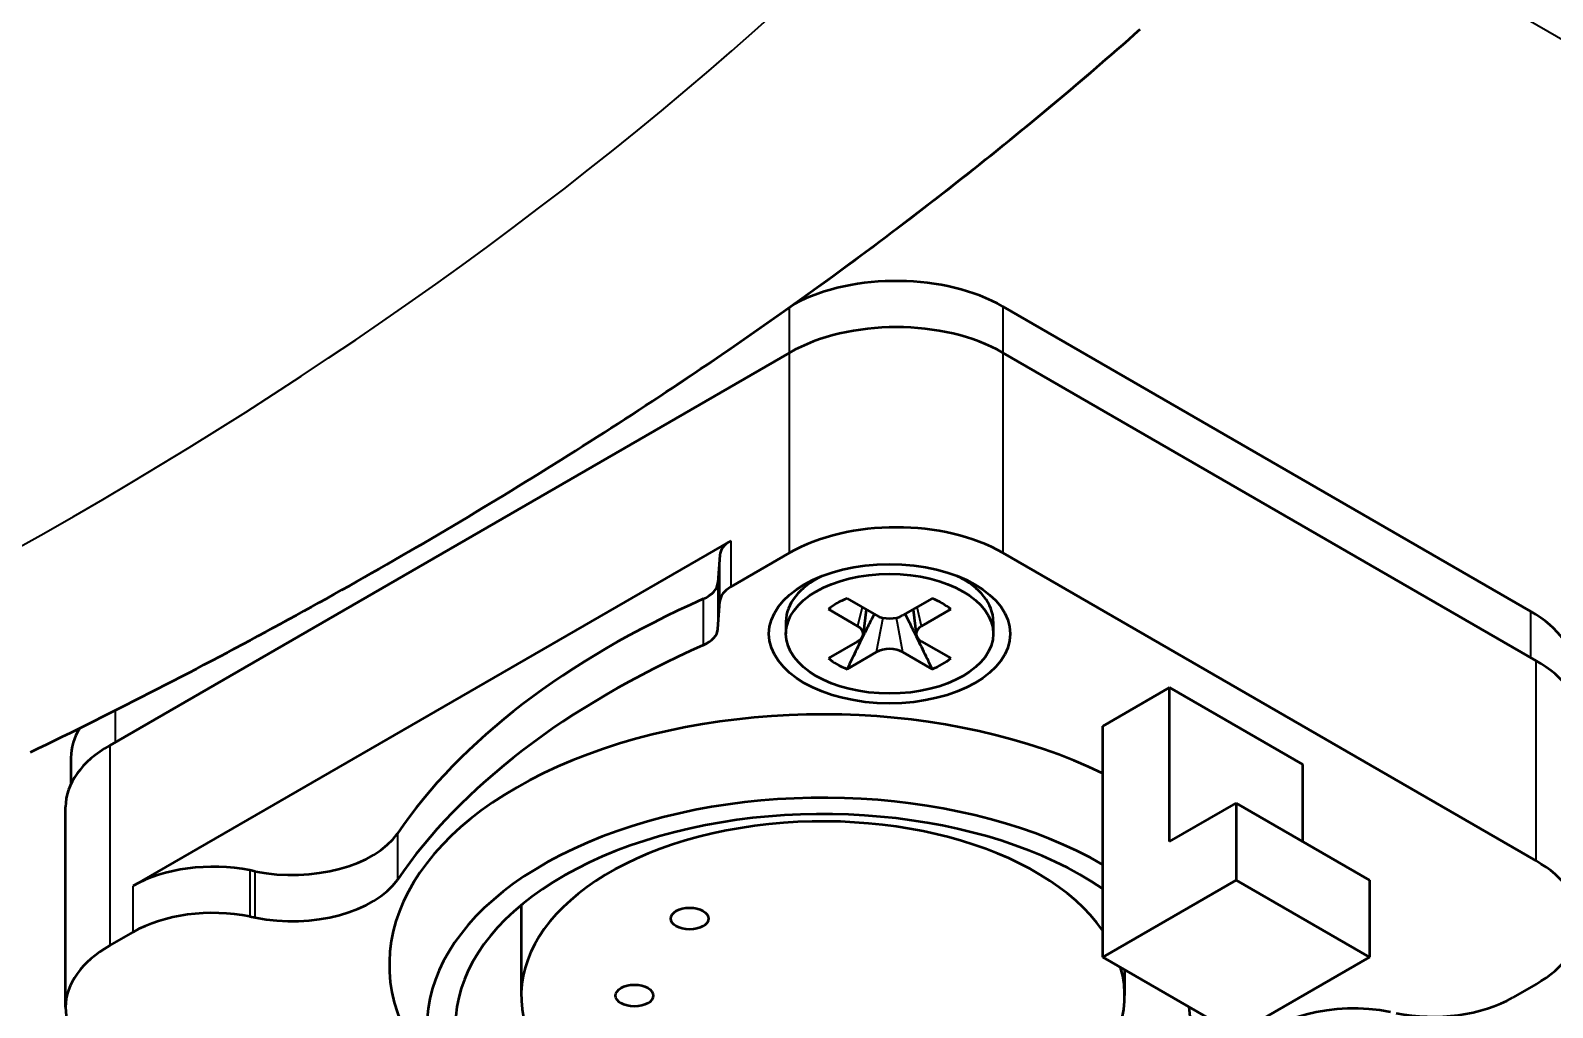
# Model space of a CAD drawing. Header units: millimetres. Extents: x 0 to 3000, y 0 to 3000.
# Drawn here: x 2462.48 to 2502.84, y 585.51 to 611.42 of the extents above; entities that cross this region are included whole.
import ezdxf

# ---------------------------------------------------------------- set-up
doc = ezdxf.new("R2010")
doc.units = ezdxf.units.MM
doc.layers.add('Visible (ANSI)', color=7, linetype='Continuous', lineweight=50)
doc.layers.add('Visible Narrow (ANSI)', color=7, linetype='Continuous', lineweight=35)

msp = doc.modelspace()

# ---------------------------------------------------------------- linework, layer by layer
at = {"layer": 'Visible (ANSI)'}
for p, q in [((2502.2677, 596.0131), (2488.267, 604.0964)), ((2464.5789, 592.4613), (2482.6101, 602.8716)), ((2488.267, 602.8716), (2502.4091, 594.7067)), ((2481.0491, 597.8879), (2465.1983, 588.7364)), ((2480.7569, 597.5011), (2480.7104, 596.7797)), ((2481.0491, 596.6632), (2482.6101, 597.5644)), ((2488.267, 597.5644), (2502.4091, 589.3995)), ((2483.4328, 596.9371), (2483.3172, 596.8704)), ((2487.0907, 596.9371), (2487.2063, 596.8704)), ((2480.7104, 595.5549), (2480.7569, 596.2764)), ((2484.1334, 596.3584), (2484.9082, 595.911)), ((2486.3901, 596.3584), (2485.6153, 595.911)), ((2483.6384, 596.0726), (2484.4132, 595.6252)), ((2484.6403, 596.0657), (2484.5609, 595.4018)), ((2485.8832, 596.0657), (2485.9626, 595.4018)), ((2486.8851, 596.0726), (2486.1103, 595.6252)), ((2482.5118, 595.7477), (2482.5118, 595.4211)), ((2488.0118, 595.7477), (2488.0118, 595.4211)), ((2484.4132, 595.217), (2483.6384, 594.7697)), ((2486.1103, 595.217), (2486.8851, 594.7697)), ((2484.9082, 594.9312), (2484.1334, 594.4839)), ((2485.6153, 594.9312), (2486.3901, 594.4839)), ((2490.918, 592.9713), (2492.6857, 593.9919)), ((2492.6857, 593.9919), (2496.2213, 591.9506)), ((2492.6857, 589.9094), (2492.6857, 593.9919)), ((2490.918, 586.8475), (2490.918, 592.9713)), ((2463.5487, 592.1347), (2463.5487, 591.437)), ((2496.2213, 589.9094), (2496.2213, 591.9506)), ((2463.4073, 585.5211), (2463.4073, 590.8283)), ((2492.6857, 589.9094), (2494.4535, 590.93)), ((2494.4535, 590.93), (2494.4535, 588.8888)), ((2494.4535, 590.93), (2497.989, 588.8888)), ((2468.4391, 589.121), (2468.2953, 589.1496)), ((2490.918, 586.8475), (2494.4535, 588.8888)), ((2494.4535, 588.8888), (2497.989, 586.8475)), ((2497.989, 588.8888), (2497.989, 586.8475)), ((2475.494, 588.2286), (2475.494, 585.8273)), ((2468.2953, 587.9248), (2468.4391, 587.8963)), ((2464.5789, 587.1541), (2465.1983, 587.5117)), ((2494.4535, 584.8063), (2490.918, 586.8475)), ((2497.989, 586.8475), (2494.4535, 584.8063)), ((2491.494, 586.515), (2491.494, 585.8273)), ((2502.4091, 586.1335), (2501.7897, 585.7759))]:
    msp.add_line(p, q, dxfattribs=at)
for centre, major_axis, ratio, start_param, end_param in [((2485.4385, 602.4634), (-4, 0), 0.5773503, 3.9269908, 5.4565592), ((2485.4385, 601.2387), (-4, 0), 0.5773503, 3.9269908, 5.4977871), ((2481.7562, 597.4797), (-1, 0), 0.5773503, 5.4977871, 6.2460098), ((2485.4385, 595.9314), (4, 0), 0.5773503, 0.7853982, 2.3561945), ((2479.7111, 596.8011), (1, 0), 0.5773503, 5.3666267, 6.2460098), ((2481.7562, 596.2549), (-1, 0), 0.5773503, 5.4977871, 6.2460098), ((2485.2618, 595.7477), (-2.75, 0), 0.5773503, 5.423359, 6.2831853), ((2485.2618, 595.7477), (2.75, 0), 0.5773503, 0, 0.8598263), ((2495.6492, 584.8026), (-25.19, 0), 0.5773503, 5.3666267, 5.9085121), ((2485.2618, 595.4211), (-1.977, 0), 0.5773503, 5.3198118, 5.6757625), ((2485.2618, 595.4211), (-1.977, 0), 0.5773503, 3.7490155, 4.1049661), ((2485.2618, 596.1401), (-0.515, 0), 0.6115912, 0.8141897, 2.3274029), ((2499.4392, 594.3801), (4, 0), 0.5773503, 0, 0.7853982), ((2479.7111, 595.5764), (1, 0), 0.5773503, 5.3666267, 6.2460098), ((2484.0165, 595.4211), (-0.5456, 0), 0.5450264, 2.384986, 3.8981993), ((2486.507, 595.4211), (-0.5456, 0), 0.5450264, 5.5265787, 7.0397919), ((2495.6492, 583.5778), (-25.19, 0), 0.5773503, 5.3666267, 5.9085121), ((2485.2618, 594.7022), (-0.515, 0), 0.6115912, 3.9557824, 5.4689956), ((2485.2618, 595.4211), (1.977, 0), 0.5773503, 3.7490155, 4.1049661), ((2485.2618, 595.4211), (1.977, 0), 0.5773503, 5.3198118, 5.6757625), ((2499.5807, 593.0737), (4, 0), 0.5773503, 0, 0.7853982), ((2483.494, 586.6438), (-11.5, 0), 0.5773503, 4.0106267, 6.6445524), ((2467.5487, 592.1347), (-4, 0), 0.5773503, 5.9352736, 6.2831853), ((2467.4073, 590.8283), (-4, 0), 0.5773503, 5.4977871, 6.2831853), ((2483.494, 585.0108), (10.5, 0), 0.5773503, 0.7854829, 6.293269), ((2483.494, 585.0108), (-9.75, 0), 0.5773503, 3.8468649, 9.5168734), ((2483.494, 585.8273), (8, 0), 0.5773503, 0.3817906, 6.4460242), ((2469.4148, 590.7589), (3, 0), 0.5773503, 4.3811255, 5.9085121), ((2499.5807, 587.7665), (4, 0), 0.5773503, 5.4977871, 7.0685835), ((2467.3196, 587.5117), (-3, 0), 0.5773503, 4.3811255, 5.4977871), ((2469.4148, 589.5342), (3, 0), 0.5773503, 4.3811255, 5.9085121), ((2467.3196, 586.2869), (3, 0), 0.5773503, 1.2395328, 2.3561945), ((2467.4073, 585.5211), (-4, 0), 0.5773503, 5.4977871, 7.0685835), ((2499.6684, 587.0006), (-3, 0), 0.5773503, 1.2395328, 2.3561945), ((2497.5732, 583.7534), (-3, 0), 0.5773503, 4.3811255, 5.9085121)]:
    msp.add_ellipse(centre, major_axis=major_axis, ratio=ratio, start_param=start_param, end_param=end_param, dxfattribs=at)
for centre, major_axis in [((2485.2618, 595.4211), (3.2, 0)), ((2485.2618, 595.4211), (2.75, 0)), ((2479.9585, 587.8685), (0.5, 0)), ((2478.494, 585.8273), (0.5, 0))]:
    msp.add_ellipse(centre, major_axis=major_axis, ratio=0.5773503, dxfattribs=at)
for points, knots in [([(2462.4758, 592.2803), (2464.7505, 593.3797), (2466.969, 594.5182), (2471.2856, 596.8696), (2473.3837, 598.0824), (2477.4523, 600.5784), (2479.4227, 601.8614), (2483.2289, 604.4933), (2485.0647, 605.8421), (2488.5952, 608.6009), (2490.2899, 610.0109), (2491.9111, 611.449)], [3.05315656, 3.05315656, 3.05315656, 3.05315656, 3.11253393, 3.11253393, 3.17191131, 3.17191131, 3.23128868, 3.23128868, 3.29066605, 3.29066605, 3.35004343, 3.35004343, 3.35004343, 3.35004343]), ([(2484.8512, 595.9439), (2484.8283, 595.8986), (2484.7792, 595.8006), (2484.6973, 595.636), (2484.6055, 595.4502), (2484.5042, 595.2443), (2484.3928, 595.0166), (2484.2703, 594.7655), (2484.1804, 594.5806), (2484.1334, 594.4839)], [0.30503342, 0.30503342, 0.30503342, 0.30503342, 0.4, 0.5, 0.6, 0.7, 0.8, 0.9, 1, 1, 1, 1]), ([(2485.6723, 595.9439), (2485.6953, 595.8984), (2485.7445, 595.8003), (2485.8264, 595.6355), (2485.9183, 595.4497), (2486.0195, 595.2437), (2486.1309, 595.0161), (2486.2534, 594.7652), (2486.3432, 594.5805), (2486.3901, 594.4839)], [0.3047923, 0.3047923, 0.3047923, 0.3047923, 0.4, 0.5, 0.6, 0.7, 0.8, 0.9, 1, 1, 1, 1])]:
    msp.add_open_spline(points, degree=3, knots=knots, dxfattribs=at)
at = {"layer": 'Visible Narrow (ANSI)'}
for p, q in [((2699.7269, 497.6455), (1992.6486, 905.8774)), ((2482.6101, 602.8716), (2482.6101, 604.0776)), ((2488.267, 604.0964), (2488.267, 602.8716)), ((2482.6101, 597.5644), (2482.6101, 602.8716)), ((2488.267, 602.8716), (2488.267, 597.5644)), ((2481.0491, 597.8879), (2481.0491, 596.6632)), ((2480.7569, 596.2764), (2480.7569, 597.5011)), ((2480.7104, 596.7797), (2480.7104, 595.5549)), ((2480.3197, 596.343), (2480.3197, 595.1182)), ((2484.532, 596.1282), (2484.4132, 595.6252)), ((2485.0779, 595.8458), (2484.9082, 594.9312)), ((2485.6153, 594.9312), (2485.4456, 595.8458)), ((2486.1103, 595.6252), (2485.9915, 596.1282)), ((2502.2677, 594.7883), (2502.2677, 596.0131)), ((2502.4091, 589.3995), (2502.4091, 594.7067)), ((2464.7203, 593.3869), (2464.7203, 592.543)), ((2464.5789, 592.4613), (2464.5789, 587.1541)), ((2472.2067, 590.125), (2472.2067, 588.9003)), ((2468.2953, 589.1496), (2468.2953, 587.9248)), ((2468.4391, 587.8963), (2468.4391, 589.121)), ((2465.1983, 587.5117), (2465.1983, 588.7364))]:
    msp.add_line(p, q, dxfattribs=at)
for centre, major_axis, start_param, end_param in [((2366.351, 654.6846), (-137.5501, 0), 2.0985236, 2.6138653), ((2366.351, 658.5772), (-149.7526, 0), 2.2677584, 2.5646453)]:
    msp.add_ellipse(centre, major_axis=major_axis, ratio=0.5773503, start_param=start_param, end_param=end_param, dxfattribs=at)

doc.saveas('drawing.dxf')
